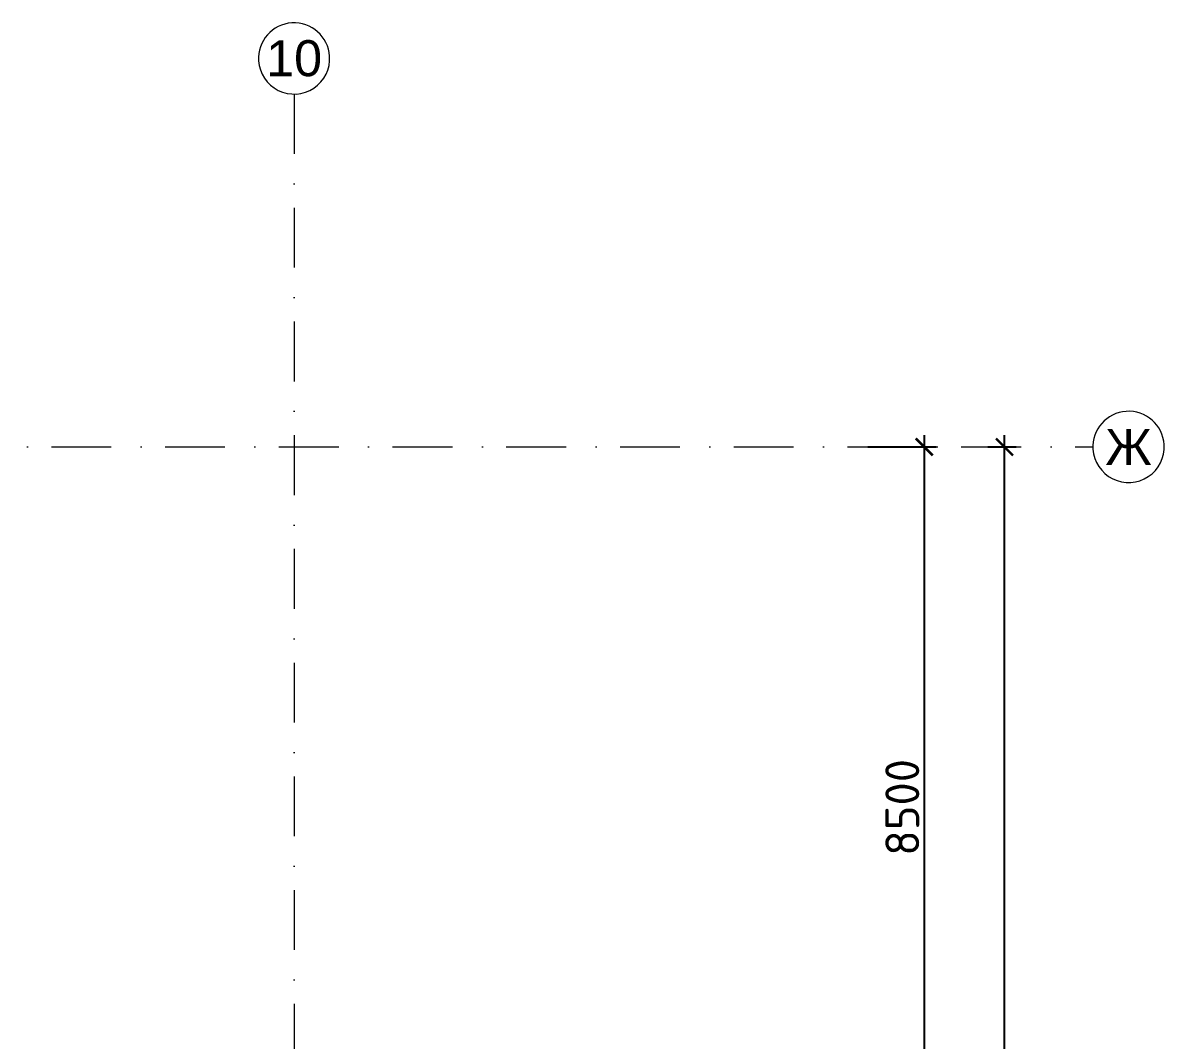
# Model space of a CAD drawing. Header units: millimetres. Extents: x -164867 to 807677, y -316775 to 513985.
# Drawn here: x 294241 to 307694, y 501969 to 513963 of the extents above; entities that cross this region are included whole.
import ezdxf

# ---------------------------------------------------------------- set-up
doc = ezdxf.new("R2010")
doc.units = ezdxf.units.MM
doc.linetypes.add('CENTER2', pattern=[28.575, 19.05, -3.175, 3.175, -3.175])
doc.linetypes.add('А_Штрихпунктирная', pattern=[1340.555525, 705.555534, -352.777767, 0, -282.222223])
doc.layers.get('Defpoints').update_dxf_attribs({"color": 140})
doc.layers.add('00_asys', color=7, linetype='CENTER2', lineweight=13)
doc.layers.add('00_matmenys', color=7, linetype='Continuous', lineweight=9)
doc.styles.add('ISOCPEUR', font='isocpeur.ttf')
doc.styles.get("Standard").update_dxf_attribs({"font": 'arial.ttf'})
doc.dimstyles.new('SAB_int_200', dxfattribs={"dimtxt": 400, "dimasz": 200, "dimexe": 140, "dimexo": 140, "dimgap": 60, "dimtad": 1, "dimdec": 1, "dimrnd": 5, "dimtxsty": 'ISOCPEUR', "dimblk": 'ARCHTICK', "dimcen": 20, "dimdle": 140, "dimadec": 0, "dimazin": 0, "dimtfac": 1, "dimtdec": 1, "dimtmove": 1, "dimatfit": 2, "dimfxl": 1, "dimtfill": 1, "dimarcsym": 0})

# ---------------------------------------------------------------- blocks, each defined once
blk = doc.blocks.new('_ArchTick')
at = {"color": 0, "linetype": 'ByBlock', "const_width": 0.15}
blk.add_lwpolyline([(-0.5, -0.5), (0.5, 0.5)], dxfattribs=at)
blk = doc.blocks.new('*D338')
at = {"layer": '00_matmenys', "color": 0, "lineweight": -2, "transparency": 16777216}
for p, q in [((58773, -140), (58773, 51140)), ((58577, 51000), (58913, 51000)), ((58577, 0), (58913, 0))]:
    blk.add_line(p, q, dxfattribs=at)
at = {"layer": 'Defpoints', "color": 0, "transparency": 16777216}
for p in [(58437, 51000), (58773, 51000), (58437, 0)]:
    blk.add_point(p, dxfattribs=at)
at = {"layer": '00_matmenys', "color": 0, "lineweight": -2, "transparency": 16777216, "xscale": 200, "yscale": 200, "zscale": 200}
for p, rotation in [((58773, 51000), 90), ((58773, 0), 270)]:
    blk.add_blockref('_ArchTick', p, dxfattribs=dict(at, rotation=rotation))
at = {"layer": '00_matmenys', "color": 0, "transparency": 16777216, "insert": (58513, 20766), "char_height": 400, "attachment_point": 5, "rotation": 90, "style": 'ISOCPEUR', "bg_fill": 3, "box_fill_scale": 1.1, "bg_fill_color": 256, "bg_fill_true_color": 13158600, "bg_fill_transparency": 0}
blk.add_mtext('51000', dxfattribs=at)
blk = doc.blocks.new('*D344')
at = {"layer": '00_matmenys', "color": 0, "lineweight": -2, "transparency": 16777216}
for p, q in [((57829, 42360), (57829, 51140)), ((57163, 51000), (57969, 51000)), ((57163, 42500), (57969, 42500))]:
    blk.add_line(p, q, dxfattribs=at)
at = {"layer": 'Defpoints', "color": 0, "transparency": 16777216}
for p in [(57023, 51000), (57829, 51000), (57023, 42500)]:
    blk.add_point(p, dxfattribs=at)
at = {"layer": '00_matmenys', "color": 0, "lineweight": -2, "transparency": 16777216, "xscale": 200, "yscale": 200, "zscale": 200}
for p, rotation in [((57829, 51000), 90), ((57829, 42500), 270)]:
    blk.add_blockref('_ArchTick', p, dxfattribs=dict(at, rotation=rotation))
at = {"layer": '00_matmenys', "color": 0, "transparency": 16777216, "insert": (57569, 46750), "char_height": 400, "attachment_point": 5, "rotation": 90, "style": 'ISOCPEUR', "bg_fill": 3, "box_fill_scale": 1.1, "bg_fill_color": 256, "bg_fill_true_color": 13158600, "bg_fill_transparency": 0}
blk.add_mtext('8500', dxfattribs=at)
blk = doc.blocks.new('OSI Garmatnaya')
at = {"layer": '00_asys', "linetype": 'Continuous', "transparency": 33554687}
for points in [[(49980.85, 55553.12, 1), (50819.15, 55606.42, 1)], [(59816.55, 50973.35, 1), (60654.86, 51026.65, 1)]]:
    blk.add_lwpolyline(points, format="xyb", close=True, dxfattribs=at)
at = {"layer": '00_asys', "linetype": 'А_Штрихпунктирная', "transparency": 33554687}
for points in [[(50400, 55159.77), (50400, -4664.1)], [(-6087.31, 51000), (59815.7, 51000)]]:
    blk.add_lwpolyline(points, dxfattribs=at)
at = {"layer": '00_asys', "transparency": 33554687, "char_height": 425, "width": 1206.7351, "attachment_point": 5}
for s, insert in [('10', (50400, 55579.77)), ('{\\fArial|b0|i0|c204|p34;Ж}', (60235.7, 51000))]:
    blk.add_mtext(s, dxfattribs=dict(at, insert=insert))
at = {"layer": '00_matmenys', "transparency": 33554687}
dim = blk.add_linear_dim(base=(57829.27, 51000), p1=(57023.18, 42500), p2=(57023.18, 51000), angle=90, dimstyle='SAB_int_200', dxfattribs=at)
dim.commit()
dim.dimension.update_dxf_attribs({"geometry": '*D344', "text_midpoint": (57569.27, 46750)})
dim = blk.add_linear_dim(base=(58773.25, 51000), p1=(58436.52, 0), p2=(58436.52, 51000), angle=90, dimstyle='SAB_int_200', dxfattribs=at)
dim.commit()
dim.dimension.update_dxf_attribs({"geometry": '*D338', "text_midpoint": (58773.25, 20766.16), "dimtype": 128})

msp = doc.modelspace()

# ---------------------------------------------------------------- block references
at = {"layer": '00_asys', "linetype": 'CENTER2', "lineweight": 25, "ltscale": 200, "transparency": 33554687}
msp.add_blockref('OSI Garmatnaya', (247038.21, 457962.73), dxfattribs=at)

doc.saveas('drawing.dxf')
